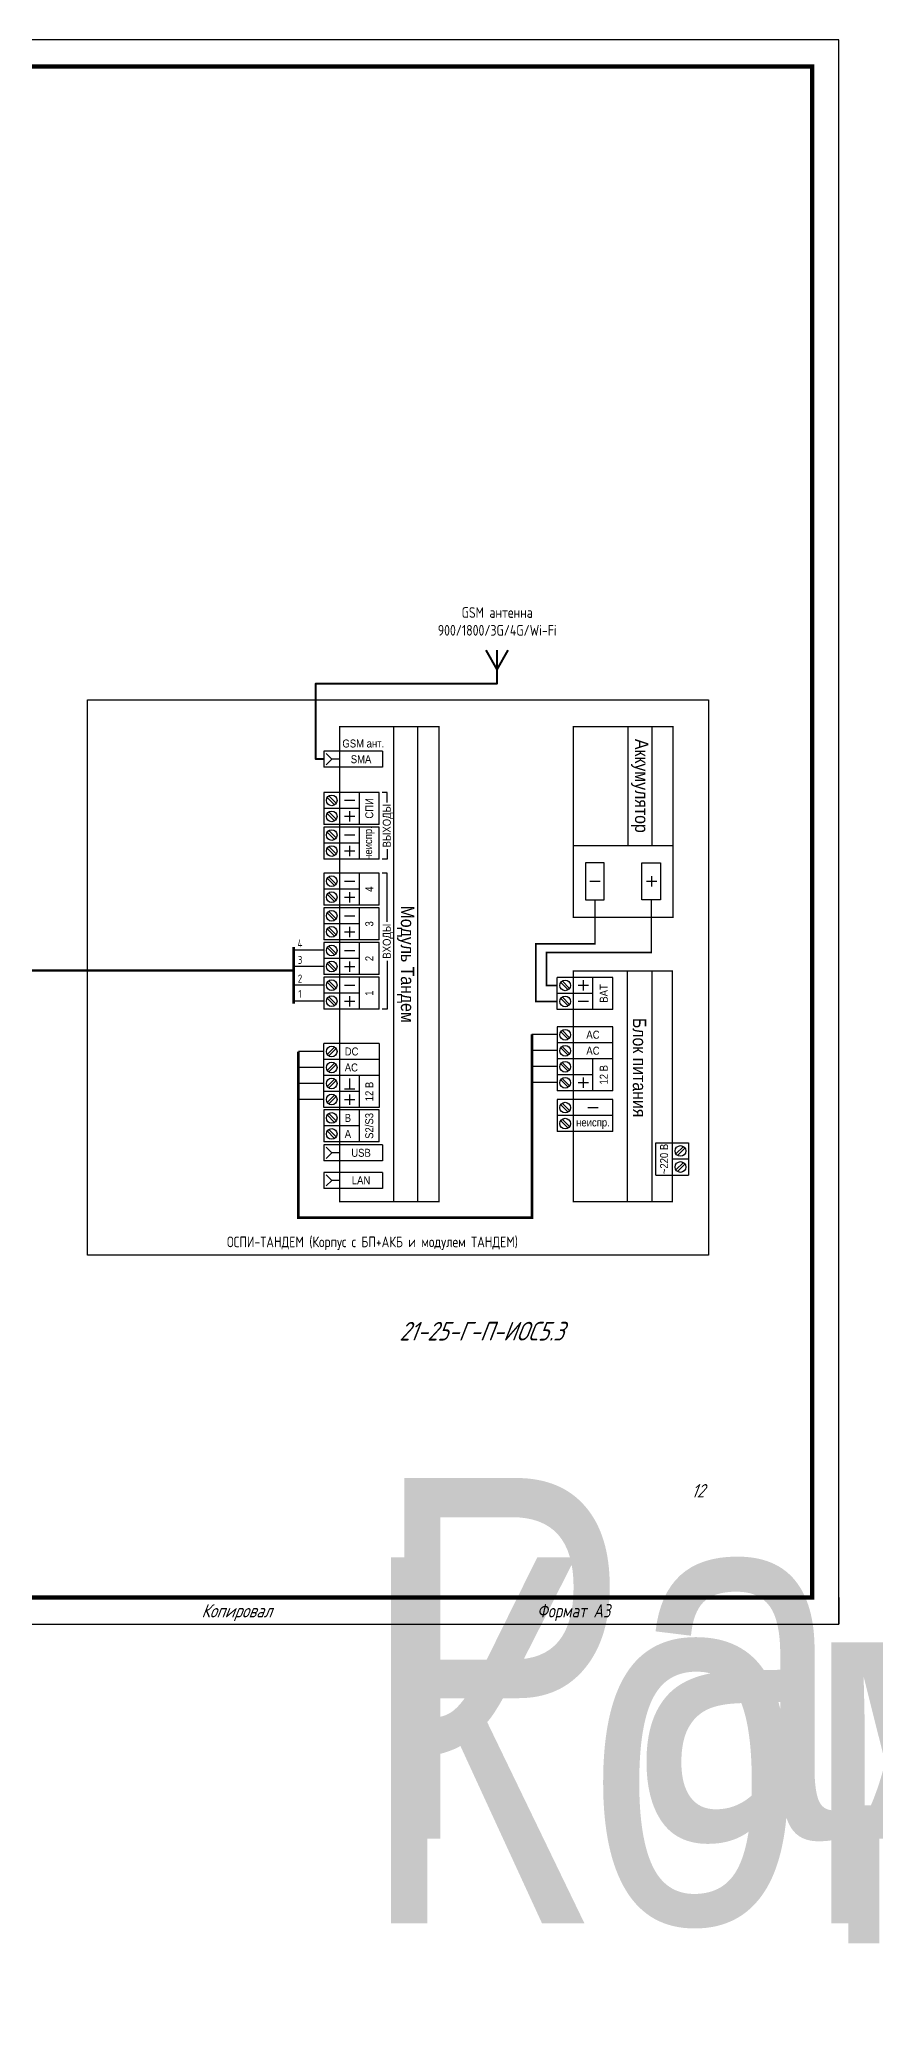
# Paper-space layout '12. ОСПИ Тандем' of a CAD drawing. Header units: millimetres. Extents: x 0 to 2732, y -76 to 297.
# Drawn here: x 270.2 to 426.8, y -75.9 to 297 of the extents above; entities that cross this region are included whole.
import ezdxf
from ezdxf.enums import TextEntityAlignment as Align

# ---------------------------------------------------------------- set-up
doc = ezdxf.new("R2018")
doc.units = ezdxf.units.MM
doc.linetypes.add('HIDDEN', pattern=[19.05, 12.7, -6.35])
doc.layers.add('102 Рамка', color=252, linetype='Continuous')
doc.layers.add('Text', color=7, linetype='Continuous')
doc.styles.add('block_kits', font='simplex.shx', dxfattribs={"width": 0.8})
doc.styles.add('Format', font='isocpeur.ttf', dxfattribs={"width": 0.8, "height": 250})
doc.styles.add('ISOCPEUR', font='isocpeui.ttf', dxfattribs={"height": 2.5})
doc.styles.get("Standard").update_dxf_attribs({"font": 'arial.ttf'})

# ---------------------------------------------------------------- blocks, each defined once
blk = doc.blocks.new('БП+АКБ_v2')
for p, q in [((10.22, 0.12), (10.22, -22.33)), ((14.72, 0), (14.72, -22.33)), ((18.72, -22.33), (0, -22.33)), ((7.4, -47.01), (-3, -47.01)), ((-3, -53.01), (-3, -47.01)), ((-2.33, -47.96), (-0.95, -49.35)), ((-2.05, -47.68), (-0.67, -49.06)), ((3.7, -53.01), (3.7, -47.01)), ((7.4, -53.01), (7.4, -47.01)), ((10.1, -45.8), (10.1, -89.05)), ((14.72, -45.8), (14.72, -89.05)), ((3.7, -50.01), (-3, -50.01)), ((-2.33, -50.96), (-0.95, -52.35)), ((-2.05, -50.68), (-0.67, -52.06)), ((7.4, -53.01), (-3, -53.01)), ((7.4, -56.26), (-3, -56.26)), ((-3, -56.26), (-3, -68.26)), ((7.4, -59.26), (-3, -59.26)), ((-2.33, -57.21), (-0.95, -58.6)), ((-2.05, -56.93), (-0.67, -58.32)), ((7.4, -68.26), (7.4, -56.26)), ((7.4, -62.26), (-3, -62.26)), ((-2.33, -60.21), (-0.95, -61.6)), ((-2.33, -63.21), (-0.95, -64.6)), ((-2.05, -59.93), (-0.67, -61.32)), ((-2.05, -62.93), (-0.67, -64.32)), ((3.7, -68.26), (3.7, -62.26)), ((3.7, -65.26), (-3, -65.26)), ((-2.33, -66.21), (-0.95, -67.6)), ((-2.05, -65.93), (-0.67, -67.32)), ((7.4, -68.26), (-3, -68.26)), ((7.4, -69.92), (-3, -69.92)), ((-3, -69.92), (-3, -75.92)), ((-2.05, -70.59), (-0.67, -71.98)), ((7.4, -75.92), (7.4, -69.92)), ((7.4, -72.92), (-3, -72.92)), ((-2.33, -70.87), (-0.95, -72.26)), ((-2.33, -73.87), (-0.95, -75.26)), ((-2.05, -73.59), (-0.67, -74.98)), ((7.4, -75.92), (-3, -75.92)), ((15.48, -78.05), (21.6, -78.05)), ((15.48, -84.05), (15.48, -78.05)), ((21.6, -78.05), (21.6, -84.05)), ((18.6, -81.05), (21.6, -81.05)), ((20.65, -78.72), (19.26, -80.1)), ((20.65, -81.72), (19.26, -83.1)), ((20.93, -79), (19.54, -80.38)), ((20.93, -82), (19.54, -83.38)), ((15.48, -84.05), (21.6, -84.05))]:
    blk.add_line(p, q)
at = {"ltscale": 3, "const_width": 0.25}
for points in [[(18.72, 0), (18.72, -35.76), (0, -35.76), (0, 0)], [(18.6, -45.8), (18.6, -89.05), (0, -89.05), (0, -45.8)]]:
    blk.add_lwpolyline(points, close=True, dxfattribs=at)
for points in [[(2.33, -32.49), (5.83, -32.49), (5.83, -25.54), (2.33, -25.54)], [(16.39, -32.49), (12.89, -32.49), (12.89, -25.54), (16.39, -25.54)]]:
    blk.add_lwpolyline(points, close=True)
at = {"const_width": 0.25}
for points in [[(3.08, -29.02), (5.08, -29.02)], [(13.68, -29.02), (15.68, -29.02)], [(14.68, -30.02), (14.68, -28.02)], [(0.92, -48.51), (2.92, -48.51)], [(1.92, -49.51), (1.92, -47.51)], [(0.92, -51.51), (2.92, -51.51)], [(0.92, -66.76), (2.92, -66.76)], [(1.92, -67.76), (1.92, -65.76)], [(2.7, -71.42), (4.7, -71.42)]]:
    blk.add_lwpolyline(points, dxfattribs=at)
for centre in [(-1.5, -48.51), (-1.5, -51.51), (-1.5, -57.76), (-1.5, -60.76), (-1.5, -63.76), (-1.5, -66.76), (-1.5, -71.42), (-1.5, -74.42), (20.1, -79.55), (20.1, -82.55)]:
    blk.add_circle(centre, 1)
at = {"ltscale": 3, "char_height": 2.5, "attachment_point": 5, "rotation": 270, "line_spacing_factor": 0.75, "style": 'block_kits'}
for s, insert, width in [('{\\fArial|b0|i0|c204|p34\\H1.5;\\W0.85;Аккумулятор\\P', (12.47, -11.1), 22.4527), ('{\\fArial|b0|i0|c204|p34\\H1.5;\\W0.85;Блок питания', (12.41, -63.92), 50.25)]:
    blk.add_mtext(s, dxfattribs=dict(at, insert=insert, width=width))
at = {"layer": 'Text', "ltscale": 3, "char_height": 1.5, "width": 6, "attachment_point": 5, "rotation": 90, "style": 'block_kits'}
for s, insert in [('{\\fArial|b0|i0|c204|p34\\H1.5;\\W0.85;ВАТ', (5.72, -50.01)), ('{\\fArial|b0|i0|c204|p34\\H1.5;\\W0.85;12 В', (5.72, -65.26)), ('{\\fArial|b0|i0|c204|p34\\H1.5;\\W0.85;~220 В', (17.04, -81.05))]:
    blk.add_mtext(s, dxfattribs=dict(at, insert=insert))
at = {"layer": 'Text', "ltscale": 3, "char_height": 1.5, "width": 7.4, "attachment_point": 5, "style": 'block_kits'}
for s, insert in [('{\\fArial|b0|i0|c204|p34\\H1.5;\\W0.85;АС', (3.7, -57.76)), ('{\\fArial|b0|i0|c204|p34\\H1.5;\\W0.85;АС', (3.7, -60.76)), ('{\\fArial|b0|i0|c204|p34\\H1.5;\\W0.85;неиспр.', (3.7, -74.42))]:
    blk.add_mtext(s, dxfattribs=dict(at, insert=insert))
blk = doc.blocks.new('ОС ПАК СМ-Тандем-2Т')
for p, q in [((10.1, 0), (10.1, -89.05)), ((14.6, 0), (14.6, -89.05)), ((7.4, -27.47), (-3, -27.47)), ((-3, -27.47), (-3, -33.47)), ((-2.33, -28.42), (-0.95, -29.8)), ((-2.05, -28.13), (-0.67, -29.52)), ((3.7, -33.47), (3.7, -27.47)), ((7.4, -33.47), (7.4, -27.47)), ((8.87, -27.47), (7.94, -27.47)), ((8.87, -36.56), (8.87, -27.47)), ((3.7, -30.47), (-3, -30.47)), ((7.4, -33.47), (-3, -33.47)), ((-2.33, -31.42), (-0.95, -32.8)), ((-2.05, -31.13), (-0.67, -32.52)), ((7.4, -33.97), (-3, -33.97)), ((-3, -33.97), (-3, -39.97)), ((3.7, -36.97), (-3, -36.97)), ((-2.33, -34.92), (-0.95, -36.3)), ((-2.05, -34.63), (-0.67, -36.02)), ((3.7, -39.97), (3.7, -33.97)), ((7.4, -39.97), (7.4, -33.97)), ((7.4, -39.97), (-3, -39.97)), ((7.4, -40.47), (-3, -40.47)), ((-3, -40.47), (-3, -46.47)), ((-2.33, -37.92), (-0.95, -39.3)), ((-2.05, -37.63), (-0.67, -39.02)), ((3.7, -46.47), (3.7, -40.47)), ((7.4, -46.47), (7.4, -40.47)), ((3.7, -43.47), (-3, -43.47)), ((-2.33, -41.42), (-0.95, -42.8)), ((-2.33, -44.42), (-0.95, -45.8)), ((-2.05, -41.13), (-0.67, -42.52)), ((-2.05, -44.13), (-0.67, -45.52)), ((8.87, -43.88), (8.87, -52.97)), ((7.4, -46.47), (-3, -46.47)), ((7.4, -46.97), (-3, -46.97)), ((-3, -46.97), (-3, -52.97)), ((-2.33, -47.92), (-0.95, -49.3)), ((-2.05, -47.63), (-0.67, -49.02)), ((3.7, -52.97), (3.7, -46.97)), ((7.4, -52.97), (7.4, -46.97)), ((3.7, -49.97), (-3, -49.97)), ((-2.33, -50.92), (-0.95, -52.3)), ((-2.05, -50.63), (-0.67, -52.02)), ((7.4, -52.97), (-3, -52.97)), ((8.87, -52.97), (7.94, -52.97)), ((-3, -71.4), (-3, -59.4)), ((7.4, -59.4), (-3, -59.4)), ((7.4, -59.4), (7.4, -71.4)), ((7.4, -62.4), (-3, -62.4)), ((-2.33, -61.45), (-0.95, -60.07)), ((-2.33, -64.45), (-0.95, -63.07)), ((-2.05, -61.73), (-0.67, -60.35)), ((-2.05, -64.73), (-0.67, -63.35)), ((7.4, -65.4), (-3, -65.4)), ((-2.33, -67.45), (-0.95, -66.07)), ((-2.05, -67.73), (-0.67, -66.35)), ((3.7, -71.4), (3.7, -65.4)), ((3.7, -68.4), (-3, -68.4)), ((-2.33, -70.45), (-0.95, -69.07)), ((-2.05, -70.73), (-0.67, -69.35)), ((7.4, -71.4), (-3, -71.4)), ((3.7, -77.85), (3.7, -71.85))]:
    blk.add_line(p, q)
at = {"color": 252}
for p, q in [((8, -4.62), (-3, -4.62)), ((-3, -4.62), (-3, -7.62)), ((-1.5, -6.12), (-2.56, -5.06)), ((-1.5, -6.12), (-2.56, -7.18)), ((0, -6.12), (-1.5, -6.12)), ((8, -4.62), (8, -7.62)), ((8, -7.62), (-3, -7.62)), ((7.4, -12.32), (-3, -12.32)), ((-3, -12.32), (-3, -18.32)), ((-2.33, -13.27), (-0.95, -14.66)), ((-2.05, -12.99), (-0.67, -14.37)), ((3.7, -18.32), (3.7, -12.32)), ((7.4, -18.32), (7.4, -12.32)), ((8.87, -12.32), (7.94, -12.32)), ((8.87, -14.19), (8.87, -12.32)), ((3.7, -15.32), (-3, -15.32)), ((7.4, -18.32), (-3, -18.32)), ((-2.33, -16.27), (-0.95, -17.66)), ((-2.05, -15.99), (-0.67, -17.37)), ((7.4, -18.82), (-3, -18.82)), ((-3, -18.82), (-3, -24.82)), ((3.7, -21.82), (-3, -21.82)), ((-2.33, -19.77), (-0.95, -21.16)), ((-2.05, -19.49), (-0.67, -20.87)), ((3.7, -24.82), (3.7, -18.82)), ((7.4, -24.82), (7.4, -18.82)), ((7.4, -24.82), (-3, -24.82)), ((-2.33, -22.77), (-0.95, -24.16)), ((-2.05, -22.49), (-0.67, -23.87)), ((8.87, -24.82), (7.94, -24.82)), ((8.87, -22.95), (8.87, -24.82)), ((7.4, -71.85), (-3, -71.85)), ((-3, -71.85), (-3, -77.85)), ((-2.33, -72.8), (-0.95, -74.18)), ((-2.05, -72.51), (-0.67, -73.9)), ((7.4, -77.85), (7.4, -71.85)), ((3.7, -74.85), (-3, -74.85)), ((7.4, -77.85), (-3, -77.85)), ((-2.33, -75.8), (-0.95, -77.18)), ((-2.05, -75.51), (-0.67, -76.9)), ((8, -78.4), (-3, -78.4)), ((-3, -78.4), (-3, -81.4)), ((8, -81.4), (-3, -81.4)), ((-1.5, -79.9), (-2.56, -78.84)), ((-1.5, -79.9), (-2.56, -80.96)), ((0, -79.9), (-1.5, -79.9)), ((8, -78.4), (8, -81.4)), ((8, -83.55), (-3, -83.55)), ((-3, -83.55), (-3, -86.55)), ((-1.5, -85.05), (-2.56, -83.99)), ((-1.5, -85.05), (-2.56, -86.11)), ((0, -85.05), (-1.5, -85.05)), ((8, -83.55), (8, -86.55)), ((8, -86.55), (-3, -86.55))]:
    blk.add_line(p, q, dxfattribs=at)
at = {"ltscale": 3, "const_width": 0.25}
blk.add_lwpolyline([(18.6, 0), (18.6, -89.05), (0, -89.05), (0, 0)], close=True, dxfattribs=at)
at = {"color": 252, "const_width": 0.25}
for points in [[(0.85, -13.82), (2.85, -13.82)], [(0.85, -16.82), (2.85, -16.82)], [(1.85, -17.82), (1.85, -15.82)], [(0.85, -20.32), (2.85, -20.32)], [(1.85, -24.32), (1.85, -22.32)], [(0.85, -23.32), (2.85, -23.32)]]:
    blk.add_lwpolyline(points, dxfattribs=at)
at = {"const_width": 0.25}
for points in [[(0.85, -28.97), (2.85, -28.97)], [(0.85, -31.97), (2.85, -31.97)], [(1.85, -32.97), (1.85, -30.97)], [(0.85, -35.47), (2.85, -35.47)], [(0.85, -38.47), (2.85, -38.47)], [(1.85, -39.47), (1.85, -37.47)], [(0.85, -41.97), (2.85, -41.97)], [(1.85, -45.97), (1.85, -43.97)], [(0.85, -44.97), (2.85, -44.97)], [(0.85, -48.47), (2.85, -48.47)], [(0.85, -51.47), (2.85, -51.47)], [(1.85, -52.47), (1.85, -50.47)], [(1.85, -65.9), (1.85, -67.9)], [(0.85, -67.9), (2.85, -67.9)], [(0.85, -69.9), (2.85, -69.9)], [(1.85, -68.9), (1.85, -70.9)]]:
    blk.add_lwpolyline(points, dxfattribs=at)
at = {"color": 252}
for centre in [(-1.5, -13.82), (-1.5, -16.82), (-1.5, -20.32), (-1.5, -23.32), (-1.5, -73.35), (-1.5, -76.35)]:
    blk.add_circle(centre, 1, dxfattribs=at)
for centre in [(-1.5, -28.97), (-1.5, -31.97), (-1.5, -35.47), (-1.5, -38.47), (-1.5, -41.97), (-1.5, -44.97), (-1.5, -48.47), (-1.5, -51.47), (-1.5, -60.9), (-1.5, -63.9), (-1.5, -66.9), (-1.5, -69.9)]:
    blk.add_circle(centre, 1)
at = {"ltscale": 3, "insert": (12.35, -44.53), "char_height": 2.5, "width": 89.05, "attachment_point": 5, "rotation": 270, "line_spacing_factor": 0.75, "style": 'block_kits'}
blk.add_mtext('{\\fArial|b0|i0|c204|p34\\H1.5;\\W0.85;Модуль Тандем\\P', dxfattribs=at)
at = {"layer": 'Text', "color": 252, "ltscale": 3, "char_height": 1.5, "style": 'block_kits'}
for s, insert, width, attachment_point in [('{\\fArial|b0|i0|c204|p34\\H1.5;\\W0.85;GSM ант.\\P', (4.42, -3.17), 8, 5), ('{\\fArial|b0|i0|c204|p34\\H1.5;\\W0.85;SMA\\P', (4, -6.12), 8, 5), ('{\\fArial|b0|i0|c204|p34\\H1.5;\\W0.85;В', (0.94, -73.35), 7.5859, 4), ('{\\fArial|b0|i0|c204|p34\\H1.5;\\W0.85;А', (0.94, -76.35), 7.5859, 4), ('{\\fArial|b0|i0|c204|p34\\H1.5;\\W0.85;USB\\P', (4, -79.9), 8, 5), ('{\\fArial|b0|i0|c204|p34\\H1.5;\\W0.85;LAN\\P', (4, -85.05), 8, 5)]:
    blk.add_mtext(s, dxfattribs=dict(at, insert=insert, width=width, attachment_point=attachment_point))
at = {"layer": 'Text', "color": 252, "ltscale": 3, "char_height": 1.5, "attachment_point": 5, "rotation": 90, "style": 'block_kits'}
for s, insert, width in [('{\\fArial|b0|i0|c204|p34\\H1.5;\\W0.85;СПИ', (5.55, -15.32), 6), ('{\\fArial|b0|i0|c204|p34\\H1.5;\\W0.85;ВЫХОДЫ', (9.04, -18.57), 12.5), ('{\\fArial|b0|i0|c204|p34\\H1.5;\\W0.85;неиспр.', (5.55, -21.82), 6), ('{\\fArial|b0|i0|c204|p34\\H1.5;\\W0.85;S2/S3', (5.55, -74.85), 6)]:
    blk.add_mtext(s, dxfattribs=dict(at, insert=insert, width=width))
at = {"layer": 'Text', "ltscale": 3, "char_height": 1.5, "attachment_point": 5, "rotation": 90, "style": 'block_kits'}
for s, insert, width in [('{\\fArial|b0|i0|c204|p34\\H1.5;\\W0.85;4', (5.55, -30.47), 6), ('{\\fArial|b0|i0|c204|p34\\H1.5;\\W0.85;3', (5.55, -36.97), 6), ('{\\fArial|b0|i0|c204|p34\\H1.5;\\W0.85;ВХОДЫ', (9.04, -40.22), 25.5), ('{\\fArial|b0|i0|c204|p34\\H1.5;\\W0.85;2', (5.55, -43.47), 6), ('{\\fArial|b0|i0|c204|p34\\H1.5;\\W0.85;1', (5.55, -49.97), 6), ('{\\fArial|b0|i0|c204|p34\\H1.5;\\W0.85;12 В', (5.55, -68.4), 6)]:
    blk.add_mtext(s, dxfattribs=dict(at, insert=insert, width=width))
at = {"layer": 'Text', "ltscale": 3, "char_height": 1.5, "width": 7.5859, "attachment_point": 4, "style": 'block_kits'}
for s, insert in [('{\\fArial|b0|i0|c204|p34\\H1.5;\\W0.85;АС', (0.94, -63.9)), ('{\\fArial|b0|i0|c204|p34\\H1.5;\\W0.85;DC', (0.94, -60.9))]:
    blk.add_mtext(s, dxfattribs=dict(at, insert=insert))
blk = doc.blocks.new('*U270')
at = {"layer": '102 Рамка', "color": 0}
blk.add_lwpolyline([(420, 297), (0, 297), (0, 0), (420, 0)], close=True, dxfattribs=at)
at = {"layer": '102 Рамка', "color": 0, "const_width": 0.8}
blk.add_lwpolyline([(415, 5), (415, 292), (20, 292), (20, 5)], close=True, dxfattribs=at)
at = {"layer": '102 Рамка', "color": 0}
blk.add_lwpolyline([(420, 5), (420, 0)], dxfattribs=at)
at = {"color": 7, "style": 'ISOCPEUR', "oblique": 10, "width": 0.8}
for tag, height, p in [('ИМЯ-ПРОЕКТА', 3.5, (353, 54.91)), ('НОМЕР-ЛИСТА', 2.5, (393.56, 25))]:
    blk.add_attdef(tag, text='', height=height, dxfattribs=at).set_placement(p, align=Align.MIDDLE_CENTER)
at = {"color": 7, "lineweight": 30, "oblique": 10, "width": 0.8, "flags": 104}
for tag, p in [('РАЗДЕЛ-ПРОЕКТА', (332.62, 27.39)), ('НАИМЕНОВАНИЕ-ЧЕРТЕЖА', (330, 12.5))]:
    blk.add_attdef(tag, text='', height=2.5, dxfattribs=at).set_placement(p, align=Align.MIDDLE_CENTER)
at = {"layer": '102 Рамка', "color": 7, "style": 'ISOCPEUR', "oblique": 10, "width": 0.8}
blk.add_text('Копировал', height=2.5, dxfattribs=at).set_placement((300.5, 2.5), align=Align.MIDDLE_LEFT)
at = {"layer": '102 Рамка', "color": 7, "style": 'ISOCPEUR', "width": 0.8}
blk.add_attdef('FORMATTEXT', text='', height=2.5, dxfattribs=at).set_placement((363.5, 3.75), align=Align.TOP_LEFT)

psp = doc.layouts.new('12. ОСПИ Тандем')

# ---------------------------------------------------------------- linework, layer by layer
at = {"lineweight": 40}
for q in [(353.88, 182.57), (358.04, 182.57), (355.96, 182.57)]:
    psp.add_line((355.96, 178.96), q, dxfattribs=at)
for p, q in [((323.43, 126.35), (317.81, 126.35)), ((323.43, 123.27), (317.81, 123.27)), ((323.43, 119.77), (317.81, 119.77)), ((323.43, 116.77), (317.81, 116.77)), ((367.21, 110.55), (362.46, 110.55)), ((323.43, 107.34), (318.68, 107.34)), ((367.21, 107.55), (362.46, 107.55)), ((367.21, 104.55), (362.46, 104.55)), ((323.43, 104.34), (318.68, 104.34)), ((323.43, 101.34), (318.68, 101.34)), ((367.21, 101.55), (362.46, 101.55)), ((323.43, 98.34), (318.68, 98.34))]:
    psp.add_line(p, q)
psp.add_lwpolyline([(323.43, 162.12), (321.96, 162.12), (321.96, 176.31), (355.96, 176.31), (355.96, 178.96)], dxfattribs=at)
at = {"linetype": 'HIDDEN', "ltscale": 25}
psp.add_lwpolyline([(279.17, 173.24), (395.57, 173.24), (395.57, 69.19), (279.17, 69.19)], close=True, dxfattribs=at)
at = {"color": 5, "const_width": 0.3}
psp.add_lwpolyline([(367.21, 116.73), (363.21, 116.73), (363.21, 127.53), (374.29, 127.53), (374.29, 135.75)], dxfattribs=at)
at = {"color": 1, "const_width": 0.3}
psp.add_lwpolyline([(384.85, 135.75), (384.85, 125.9), (365.21, 125.9), (365.21, 119.73), (367.21, 119.73)], dxfattribs=at)
at = {"const_width": 0.5}
for points in [[(317.81, 116.3), (317.81, 126.94)], [(318.68, 107.34), (318.68, 76.19), (362.46, 76.19), (362.46, 110.55)]]:
    psp.add_lwpolyline(points, dxfattribs=at)
at = {"color": 20, "lineweight": 50}
psp.add_lwpolyline([(317.49, 122.51), (264.73, 122.51), (264.73, 88), (229.88, 88)], dxfattribs=at)

# ---------------------------------------------------------------- block references
at = {"color": 7, "lineweight": 30}
ref = psp.add_blockref('*U270', (0, 0), dxfattribs=at)
ref.add_attrib('FORMATTEXT', 'Формат А3', dxfattribs={"layer": '102 Рамка', "color": 7, "height": 2.5, "style": 'ISOCPEUR', "width": 0.8}).set_placement((363.5, 3.75), align=Align.TOP_LEFT)
ref.add_attrib('НОМЕР-ЛИСТА', '12', dxfattribs={"color": 7, "height": 2.5, "style": 'ISOCPEUR', "oblique": 10, "width": 0.8}).set_placement((393.56, 25), align=Align.MIDDLE_CENTER)
lines = psp.add_mtext('\\W0.8000;Компоновка ОСПИ Тандем. Схема подключения ОСПИ Тандем к АПС', dxfattribs={"color": 7, "insert": (330, 12.5), "char_height": 68.5829, "attachment_point": 1})
ref.add_attrib('НАИМЕНОВАНИЕ-ЧЕРТЕЖА', '', (330, 12.5), dxfattribs={"flags": 104}).embed_mtext(lines)
ref.add_attrib('ИМЯ-ПРОЕКТА', '21-25-Г-П-ИОС5.3', dxfattribs={"color": 7, "height": 3.5, "style": 'ISOCPEUR', "oblique": 10, "width": 0.8}).set_placement((353, 54.91), align=Align.MIDDLE_CENTER)
lines = psp.add_mtext('\\W0.8000;Радиотрансляционная сеть. Оповещение о чрезвычайных ситуациях', dxfattribs={"color": 7, "lineweight": 30, "insert": (332.62, 27.39), "char_height": 67.6291, "attachment_point": 1})
ref.add_attrib('РАЗДЕЛ-ПРОЕКТА', '', (332.62, 27.39), dxfattribs={"flags": 104}).embed_mtext(lines)
psp.add_blockref('ОС ПАК СМ-Тандем-2Т', (326.43, 168.24))
at = {"color": 1}
psp.add_blockref('БП+АКБ_v2', (370.21, 168.24), dxfattribs=at)

# ---------------------------------------------------------------- texts
at = {"ltscale": 3, "insert": (332.57, 71.38), "char_height": 2, "width": 126.8099, "attachment_point": 5, "line_spacing_factor": 0.75, "style": 'Format'}
psp.add_mtext('ОСПИ-ТАНДЕМ (Корпус с БП+АКБ и модулем ТАНДЕМ)', dxfattribs=at)
at = {"layer": 'Text', "ltscale": 3, "attachment_point": 5, "style": 'Format'}
for s, insert, char_height, width in [('GSM антенна\\P900/1800/3G/4G/Wi-Fi', (355.96, 187.97), 2, 45.4693), ('4\\P', (318.99, 127.59), 1.5, 3), ('3\\P', (318.99, 124.51), 1.5, 3), ('2\\P', (318.99, 121.01), 1.5, 3), ('1\\P', (318.99, 118.14), 1.5, 3)]:
    psp.add_mtext(s, dxfattribs=dict(at, insert=insert, char_height=char_height, width=width))

doc.saveas('drawing.dxf')
